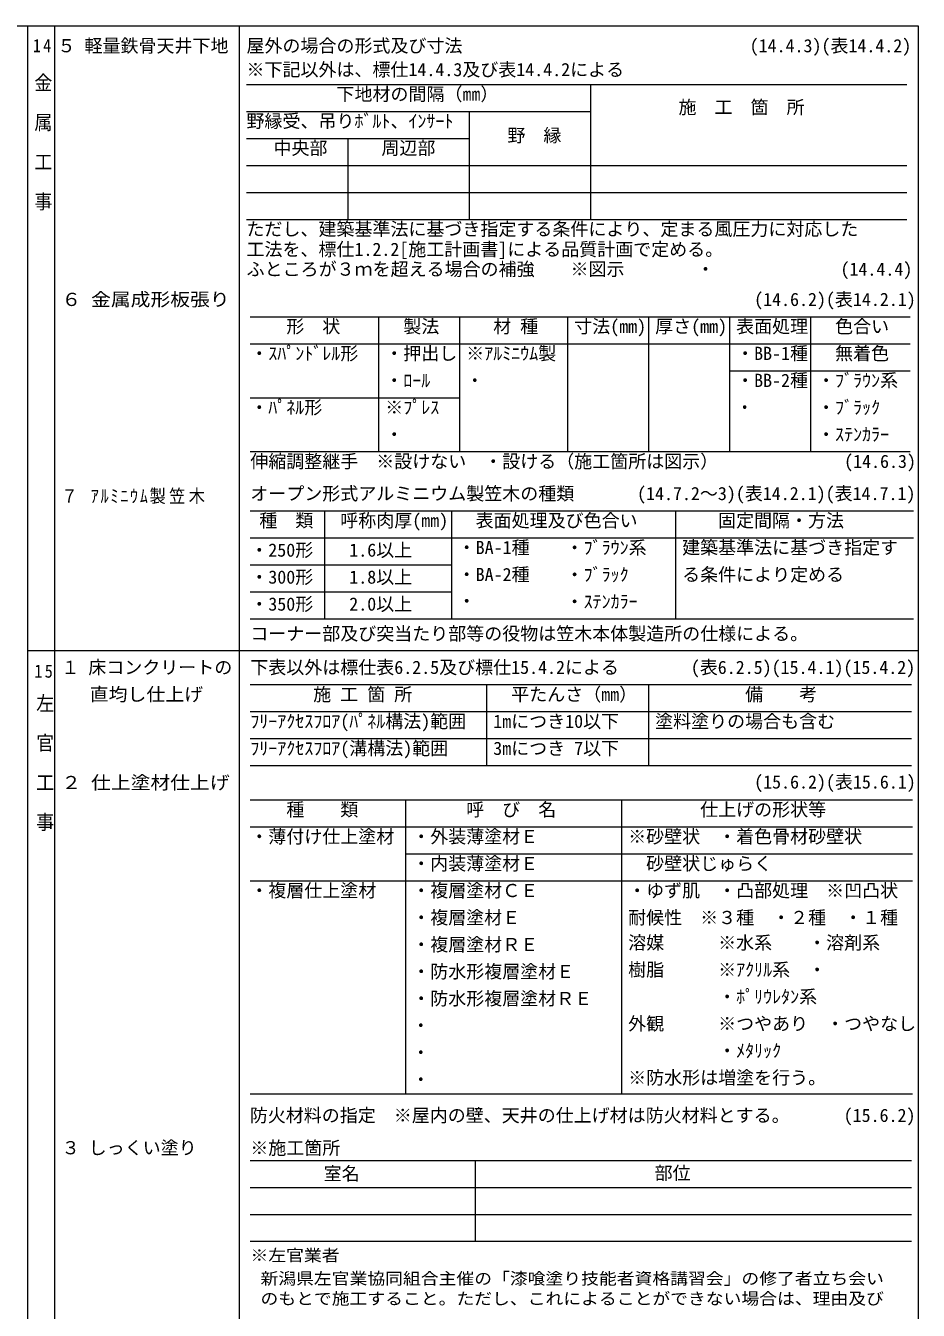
# Model space of a CAD drawing. Units: millimetres on the paper. Extents: x -395 to 397, y -284 to 286.
# Drawn here: x 198.9 to 397.4, y 0.7 to 286.2 of the extents above; entities that cross this region are included whole.
import ezdxf
from ezdxf.enums import TextEntityAlignment as Align

# ---------------------------------------------------------------- set-up
doc = ezdxf.new("R2010")
doc.units = ezdxf.units.MM
for name, color, linetype, lineweight in [('0-1', 4, 'Continuous', 9), ('0-2_文字', 7, 'Continuous', 9), ('0-F_ﾀｲﾄﾙ', 5, 'Continuous', 9)]:
    doc.layers.add(name, color=color, linetype=linetype, lineweight=lineweight)
doc.styles.add('@ＭＳ ゴシック', font='')
doc.styles.add('ＭＳ ゴシック', font='')
doc.styles.get('@ＭＳ ゴシック').set_extended_font_data('@MS Gothic')
doc.styles.get('ＭＳ ゴシック').set_extended_font_data('MS Gothic')

msp = doc.modelspace()

# ---------------------------------------------------------------- linework, layer by layer
at = {"layer": '0-1'}
for p, q in [((199.369, 286.235), (199.369, -261.265)), ((205.369, 286.235), (205.369, -261.265)), ((246.369, 286.235), (246.369, -261.265)), ((248.019, 273.191), (394.842, 273.191)), ((324.519, 273.191), (324.519, 243.191)), ((248.019, 267.191), (324.519, 267.191)), ((297.519, 267.191), (297.519, 243.191)), ((248.019, 261.191), (297.519, 261.191)), ((270.519, 261.191), (270.519, 243.191)), ((248.019, 255.191), (394.842, 255.191)), ((248.019, 249.191), (394.842, 249.191)), ((248.019, 243.191), (394.842, 243.191)), ((248.869, 221.549), (395.564, 221.549)), ((277.369, 221.549), (277.369, 191.549)), ((295.369, 221.549), (295.369, 191.549)), ((319.369, 221.549), (319.369, 191.549)), ((337.369, 221.549), (337.369, 191.549)), ((355.369, 221.549), (355.369, 191.549)), ((373.369, 221.549), (373.369, 191.549)), ((248.869, 215.549), (395.564, 215.549)), ((355.369, 209.549), (395.564, 209.549)), ((248.869, 203.549), (295.369, 203.549)), ((248.869, 191.549), (395.564, 191.549)), ((248.869, 178.398), (396.29, 178.398)), ((265.369, 178.398), (265.369, 154.398)), ((293.618, 178.398), (293.618, 154.398)), ((343.369, 178.398), (343.369, 154.395)), ((248.869, 172.398), (396.29, 172.398)), ((248.869, 166.398), (293.618, 166.398)), ((248.869, 160.398), (293.618, 160.398)), ((248.869, 154.395), (396.29, 154.395)), ((199.369, 147.333), (397.369, 147.333)), ((248.869, 139.759), (395.871, 139.759)), ((301.369, 139.759), (301.369, 121.759)), ((337.369, 139.759), (337.369, 121.759)), ((248.869, 133.759), (395.871, 133.759)), ((248.869, 127.759), (395.871, 127.759)), ((248.869, 121.759), (395.871, 121.759)), ((248.869, 114.149), (396.1, 114.149)), ((283.369, 114.149), (283.369, 48.821)), ((331.369, 114.149), (331.369, 48.821)), ((248.869, 108.149), (396.1, 108.149)), ((283.369, 102.149), (396.1, 102.149)), ((248.869, 96.149), (396.1, 96.149)), ((248.869, 48.821), (396.1, 48.821)), ((248.869, 34.013), (395.83, 34.013)), ((298.869, 34.013), (298.869, 16.013)), ((248.869, 28.013), (395.83, 28.013)), ((248.869, 22.013), (395.83, 22.013)), ((395.83, 16.013), (248.869, 16.013))]:
    msp.add_line(p, q, dxfattribs=at)
at = {"layer": '0-F_ﾀｲﾄﾙ', "color": 7}
msp.add_lwpolyline([(-81.537, 286.235), (397.369, 286.235), (397.369, -283.681)], dxfattribs=at)

# ---------------------------------------------------------------- texts
at = {"layer": '0-2_文字', "style": 'ＭＳ ゴシック'}
for s, p in [('５ 軽量鉄骨天井下地', (206.019, 279.438)), ('屋外の場合の形式及び寸法                                (14.4.3)(表14.4.2)', (248.019, 279.438)), ('※下記以外は、標仕14.4.3及び表14.4.2による', (248.019, 274.14)), ('\u3000\u3000\u3000\u3000\u3000下地材の間隔（㎜）', (248.019, 268.691)), ('施\u3000工\u3000箇\u3000所', (344.068, 265.774)), ('野縁受、吊りﾎﾞﾙﾄ、ｲﾝｻｰﾄ', (248.019, 262.691)), ('\u3000野\u3000縁', (302.019, 259.497)), ('\u3000 中央部\u3000\u3000\u3000周辺部', (248.019, 256.691)), ('ただし、建築基準法に基づき指定する条件により、定まる風圧力に対応した', (248.019, 238.691)), ('工法を、標仕1.2.2[施工計画書]による品質計画で定める。', (248.019, 234.187)), ('ふところが３ｍを超える場合の補強\u3000\u3000※図示\u3000\u3000\u3000\u3000・\u3000\u3000\u3000\u3000\u3000\u3000\u3000(14.4.4)', (248.049, 229.78)), ('\u3000\u3000\u3000\u3000\u3000\u3000\u3000\u3000\u3000\u3000\u3000\u3000\u3000\u3000\u3000\u3000\u3000\u3000 \u3000\u3000\u3000\u3000\u3000\u3000\u3000 \u3000\u3000(14.6.2)(表14.2.1)', (248.869, 223.049)), ('\u3000\u3000形\u3000状', (248.869, 217.049)), ('\u3000製法', (278.869, 217.049)), ('\u3000 材 種', (296.869, 217.049)), ('寸法(mm)', (320.869, 217.049)), ('厚さ(mm)', (338.869, 217.049)), ('表面処理', (356.869, 217.049)), ('\u3000色合い', (374.869, 217.049)), ('・ｽﾊﾟﾝﾄﾞﾚﾙ形', (248.869, 211.049)), ('・押出し', (278.869, 211.049)), ('※ｱﾙﾐﾆｳﾑ製', (296.869, 211.049)), ('・BB-1種', (356.869, 211.049)), ('\u3000無着色', (374.869, 211.049)), ('・ﾛｰﾙ', (278.869, 205.049)), ('・BB-2種', (356.869, 205.049)), ('・ﾌﾞﾗｳﾝ系', (374.869, 205.049)), ('・ﾊﾟﾈﾙ形', (248.869, 199.049)), ('※ﾌﾟﾚｽ', (278.869, 199.049)), ('・ﾌﾞﾗｯｸ', (374.869, 199.049)), ('・\u3000', (278.869, 193.049)), ('・ｽﾃﾝｶﾗｰ', (374.869, 193.049)), ('伸縮調整継手\u3000※設けない\u3000・設ける（施工箇所は図示）\u3000\u3000\u3000 \u3000\u3000 \u3000(14.6.3)', (248.869, 187.049)), ('オープン形式アルミニウム製笠木の種類       (14.7.2～3)(表14.2.1)(表14.7.1)', (248.869, 179.898)), (' 種\u3000類', (248.869, 173.898)), (' 呼称肉厚(㎜)', (266.869, 173.898)), ('  表面処理及び色合い', (294.967, 173.898)), ('    固定間隔・方法', (344.869, 173.898)), ('・250形', (248.869, 167.327)), ('\u30001.6以上', (266.869, 167.327)), ('・BA-1種', (294.967, 167.898)), ('・ﾌﾞﾗｳﾝ系', (318.967, 167.875)), ('建築基準法に基づき指定す', (344.869, 167.898)), ('・BA-2種', (294.967, 161.898)), ('・ﾌﾞﾗｯｸ', (318.967, 161.875)), ('る条件により定める', (344.869, 161.898)), ('・300形', (248.869, 161.327)), ('\u30001.8以上', (266.869, 161.327)), ('・350形', (248.869, 155.327)), ('\u30002.0以上', (266.869, 155.327)), ('・ ', (294.967, 155.997)), ('・ｽﾃﾝｶﾗｰ', (318.967, 155.875)), ('コーナー部及び突当たり部等の役物は笠木本体製造所の仕様による。', (248.869, 148.759)), ('１ 床コンクリートの', (206.869, 141.259)), ('下表以外は標仕表6.2.5及び標仕15.4.2による        (表6.2.5)(15.4.1)(15.4.2)', (248.869, 141.259)), ('   \u3000\u3000施 工 箇 所', (248.869, 135.259)), ('\u3000平たんさ（㎜）', (302.869, 135.259)), ('\u3000\u3000\u3000\u3000\u3000備\u3000\u3000考', (338.869, 135.259)), ('ﾌﾘｰｱｸｾｽﾌﾛｱ(ﾊﾟﾈﾙ構法)範囲', (248.869, 129.259)), ('1mにつき10以下', (302.869, 129.259)), ('塗料塗りの場合も含む', (338.869, 129.259)), ('ﾌﾘｰｱｸｾｽﾌﾛｱ(溝構法)範囲', (248.869, 123.259)), ('3mにつき 7以下', (302.869, 123.259)), ('\u3000\u3000\u3000\u3000\u3000\u3000\u3000\u3000 \u3000\u3000\u3000\u3000\u3000\u3000 \u3000\u3000\u3000\u3000\u3000\u3000\u3000\u3000\u3000\u3000\u3000\u3000\u3000(15.6.2)(表15.6.1)', (248.869, 115.787)), ('\u3000\u3000種\u3000\u3000類', (248.869, 109.649)), ('\u3000\u3000\u3000呼\u3000び\u3000名', (284.869, 109.649)), ('\u3000\u3000\u3000\u3000仕上げの形状等', (332.869, 109.649)), ('・薄付け仕上塗材', (248.869, 103.649)), ('・外装薄塗材Ｅ', (284.869, 103.649)), ('※砂壁状\u3000・着色骨材砂壁状', (332.869, 103.649)), ('・内装薄塗材Ｅ', (284.869, 97.649)), ('\u3000砂壁状じゅらく', (332.869, 97.649)), ('・複層仕上塗材', (248.869, 91.649)), ('・複層塗材ＣＥ ', (284.869, 91.649)), ('・ゆず肌\u3000・凸部処理\u3000※凹凸状', (332.869, 91.649)), ('・複層塗材Ｅ', (284.869, 85.649)), ('耐候性\u3000※３種\u3000・２種\u3000・１種', (332.869, 85.649)), ('・複層塗材ＲＥ', (284.869, 79.649)), ('溶媒\u3000\u3000\u3000※水系\u3000\u3000・溶剤系\u3000\u3000', (332.869, 80.057)), ('・防水形複層塗材Ｅ', (284.869, 73.649)), ('樹脂\u3000\u3000\u3000※ｱｸﾘﾙ系\u3000・\u3000\u3000\u3000', (332.869, 74.057)), ('・防水形複層塗材ＲＥ', (284.869, 67.649)), ('\u3000\u3000\u3000\u3000\u3000・ﾎﾟﾘｳﾚﾀﾝ系', (332.869, 68.057)), ('外観\u3000\u3000\u3000※つやあり\u3000・つやなし', (332.869, 62.057)), ('\u3000\u3000\u3000\u3000\u3000・ﾒﾀﾘｯｸ', (332.869, 56.057)), ('※防水形は増塗を行う。', (332.869, 50.057)), ('防火材料の指定\u3000※屋内の壁、天井の仕上げ材は防火材料とする。\u3000\u3000\u3000(15.6.2)', (248.755, 41.676)), ('３ しっくい塗り', (206.945, 34.476)), ('※施工箇所', (248.869, 34.432)), ('\u3000\u3000\u3000\u3000室名', (249.174, 28.734)), ('部位', (338.747, 28.855))]:
    msp.add_text(s, height=2.933, dxfattribs=at).set_placement(p, align=Align.BOTTOM_LEFT)
at = {"layer": '0-2_文字', "style": '@ＭＳ ゴシック', "width": 1.1}
for s, p in [('\u3000金\u3000属\u3000工\u3000事', (200.456, 280.204)), ('\u3000左\u3000官\u3000工\u3000事', (200.869, 142.259))]:
    msp.add_text(s, height=2.933, rotation=270, dxfattribs=at).set_placement(p, align=Align.BOTTOM_LEFT)
at = {"layer": '0-2_文字', "style": 'ＭＳ ゴシック'}
for s, height, width, p in [('６ 金属成形板張り', 2.933, 1.1, (206.869, 223.049)), ('・', 2.933, 0.95, (296.869, 205.049)), ('・', 2.933, 0.95, (356.869, 199.049)), ('\u3000 直均し仕上げ', 2.933, 1.05, (206.869, 135.259)), ('２ 仕上塗材仕上げ', 2.933, 1.1, (206.869, 115.649)), ('・', 2.933, 0.95, (284.869, 61.649)), ('・', 2.933, 0.95, (284.869, 55.649)), ('・', 2.933, 0.95, (284.869, 49.649)), ('※左官業者', 2.639, 1.1, (248.906, 10.807)), ('新潟県左官業協同組合主催の「漆喰塗り技能者資格講習会」の修了者立ち会い', 2.639, 1.1, (251.132, 5.641)), ('のもとで施工すること。ただし、これによることができない場合は、理由及び', 2.639, 1.1, (251.132, 1.175))]:
    msp.add_text(s, height=height, dxfattribs=dict(at, width=width)).set_placement(p, align=Align.BOTTOM_LEFT)
at = {"layer": '0-2_文字', "char_height": 2.933, "attachment_point": 7, "style": 'ＭＳ ゴシック'}
for s, insert in [('\\T1.28;\\W0.9;14', (200.521, 280.344)), ('\\T1.21;\\W0.9;７\\~ｱﾙﾐﾆｳﾑ製笠木', (206.869, 179.898)), ('\\T1.28;\\W0.9;15', (200.869, 141.259))]:
    msp.add_mtext(s, dxfattribs=dict(at, insert=insert))

doc.saveas('drawing.dxf')
